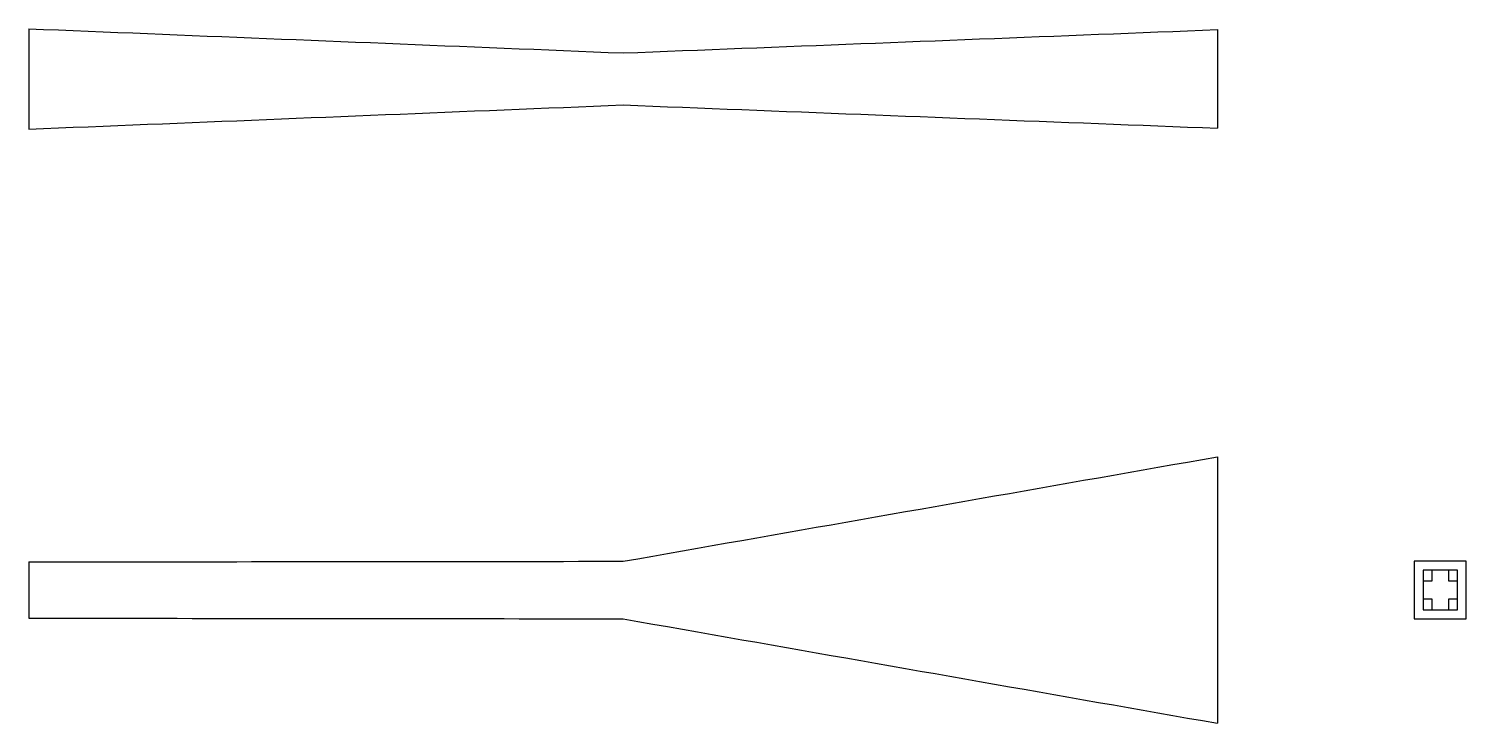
# Model space of a CAD drawing. Header units: inches. Extents: x 0 to 9.68, y -0.9 to 3.78.
import ezdxf

# ---------------------------------------------------------------- set-up
doc = ezdxf.new("R2010")
doc.units = ezdxf.units.IN

msp = doc.modelspace()

# ---------------------------------------------------------------- linework, layer by layer
at = {"layer": 'FRONT'}
for p, q in [((7.8, 0.861755), (7.9, 0.87934)), ((7.9, 0.87934), (8, 0.896924)), ((8, 0.896924), (8, -0.896924)), ((7.3, 0.773833), (7.4, 0.791417)), ((7.4, 0.791417), (7.5, 0.809002)), ((7.5, 0.809002), (7.6, 0.826586)), ((7.6, 0.826586), (7.7, 0.844171)), ((7.7, 0.844171), (7.8, 0.861755)), ((6.7, 0.668326), (6.8, 0.685911)), ((6.8, 0.685911), (6.9, 0.703495)), ((6.9, 0.703495), (7, 0.72108)), ((7, 0.72108), (7.1, 0.738664)), ((7.1, 0.738664), (7.2, 0.756248)), ((7.2, 0.756248), (7.3, 0.773833)), ((6.2, 0.580404), (6.3, 0.597988)), ((6.3, 0.597988), (6.4, 0.615573)), ((6.4, 0.615573), (6.5, 0.633157)), ((6.5, 0.633157), (6.6, 0.650742)), ((6.6, 0.650742), (6.7, 0.668326)), ((5.6, 0.474897), (5.7, 0.492482)), ((5.7, 0.492482), (5.8, 0.510066)), ((5.8, 0.510066), (5.9, 0.527651)), ((5.9, 0.527651), (6, 0.545235)), ((6, 0.545235), (6.1, 0.56282)), ((6.1, 0.56282), (6.2, 0.580404)), ((5.1, 0.386975), (5.2, 0.40456)), ((5.2, 0.40456), (5.3, 0.422144)), ((5.3, 0.422144), (5.4, 0.439729)), ((5.4, 0.439729), (5.5, 0.457313)), ((5.5, 0.457313), (5.6, 0.474897)), ((4.5, 0.281469), (4.6, 0.299053)), ((4.6, 0.299053), (4.7, 0.316637)), ((4.7, 0.316637), (4.8, 0.334222)), ((4.8, 0.334222), (4.9, 0.351806)), ((4.9, 0.351806), (5, 0.369391)), ((5, 0.369391), (5.1, 0.386975)), ((3.9, 0.193445), (4, 0.193546)), ((4, 0.193546), (4.1, 0.211131)), ((4.1, 0.211131), (4.2, 0.228715)), ((4.2, 0.228715), (4.3, 0.2463)), ((4.3, 0.2463), (4.4, 0.263884)), ((4.4, 0.263884), (4.5, 0.281469)), ((0, 0.189472), (0.1, 0.189574)), ((0, 0.189472), (0, -0.189472)), ((0.1, 0.189574), (0.2, 0.189676)), ((0.2, 0.189676), (0.3, 0.189778)), ((0.3, 0.189778), (0.4, 0.189879)), ((0.4, 0.189879), (0.5, 0.189981)), ((0.5, 0.189981), (0.6, 0.190083)), ((0.6, 0.190083), (0.7, 0.190185)), ((0.7, 0.190185), (0.8, 0.190287)), ((0.8, 0.190287), (0.9, 0.190389)), ((0.9, 0.190389), (1, 0.190491)), ((1, 0.190491), (1.1, 0.190592)), ((1.1, 0.190592), (1.2, 0.190694)), ((1.2, 0.190694), (1.3, 0.190796)), ((1.3, 0.190796), (1.4, 0.190898)), ((1.4, 0.190898), (1.5, 0.191)), ((1.5, 0.191), (1.6, 0.191102)), ((1.6, 0.191102), (1.7, 0.191204)), ((1.7, 0.191204), (1.8, 0.191305)), ((1.8, 0.191305), (1.9, 0.191407)), ((1.9, 0.191407), (2, 0.191509)), ((2, 0.191509), (2.1, 0.191611)), ((2.1, 0.191611), (2.2, 0.191713)), ((2.2, 0.191713), (2.3, 0.191815)), ((2.3, 0.191815), (2.4, 0.191917)), ((2.4, 0.191917), (2.5, 0.192018)), ((2.5, 0.192018), (2.6, 0.19212)), ((2.6, 0.19212), (2.7, 0.192222)), ((2.7, 0.192222), (2.8, 0.192324)), ((2.8, 0.192324), (2.9, 0.192426)), ((2.9, 0.192426), (3, 0.192528)), ((3, 0.192528), (3.1, 0.19263)), ((3.1, 0.19263), (3.2, 0.192731)), ((3.2, 0.192731), (3.3, 0.192833)), ((3.3, 0.192833), (3.4, 0.192935)), ((3.4, 0.192935), (3.5, 0.193037)), ((3.5, 0.193037), (3.6, 0.193139)), ((3.6, 0.193139), (3.7, 0.193241)), ((3.7, 0.193241), (3.8, 0.193343)), ((3.8, 0.193343), (3.9, 0.193445)), ((0, -0.189472), (0.1, -0.189574)), ((0.1, -0.189574), (0.2, -0.189676)), ((0.2, -0.189676), (0.3, -0.189778)), ((0.3, -0.189778), (0.4, -0.189879)), ((0.4, -0.189879), (0.5, -0.189981)), ((0.5, -0.189981), (0.6, -0.190083)), ((0.6, -0.190083), (0.7, -0.190185)), ((0.7, -0.190185), (0.8, -0.190287)), ((0.8, -0.190287), (0.9, -0.190389)), ((0.9, -0.190389), (1, -0.190491)), ((1, -0.190491), (1.1, -0.190592)), ((1.1, -0.190592), (1.2, -0.190694)), ((1.2, -0.190694), (1.3, -0.190796)), ((1.3, -0.190796), (1.4, -0.190898)), ((1.4, -0.190898), (1.5, -0.191)), ((1.5, -0.191), (1.6, -0.191102)), ((1.6, -0.191102), (1.7, -0.191204)), ((1.7, -0.191204), (1.8, -0.191305)), ((1.8, -0.191305), (1.9, -0.191407)), ((1.9, -0.191407), (2, -0.191509)), ((2, -0.191509), (2.1, -0.191611)), ((2.1, -0.191611), (2.2, -0.191713)), ((2.2, -0.191713), (2.3, -0.191815)), ((2.3, -0.191815), (2.4, -0.191917)), ((2.4, -0.191917), (2.5, -0.192018)), ((2.5, -0.192018), (2.6, -0.19212)), ((2.6, -0.19212), (2.7, -0.192222)), ((2.7, -0.192222), (2.8, -0.192324)), ((2.8, -0.192324), (2.9, -0.192426)), ((2.9, -0.192426), (3, -0.192528)), ((3, -0.192528), (3.1, -0.19263)), ((3.1, -0.19263), (3.2, -0.192731)), ((3.2, -0.192731), (3.3, -0.192833)), ((3.3, -0.192833), (3.4, -0.192935)), ((3.4, -0.192935), (3.5, -0.193037)), ((3.5, -0.193037), (3.6, -0.193139)), ((3.6, -0.193139), (3.7, -0.193241)), ((3.7, -0.193241), (3.8, -0.193343)), ((3.8, -0.193343), (3.9, -0.193445)), ((3.9, -0.193445), (4, -0.193546)), ((4, -0.193546), (4.1, -0.211131)), ((4.1, -0.211131), (4.2, -0.228715)), ((4.2, -0.228715), (4.3, -0.2463)), ((4.3, -0.2463), (4.4, -0.263884)), ((4.4, -0.263884), (4.5, -0.281469)), ((4.5, -0.281469), (4.6, -0.299053)), ((4.6, -0.299053), (4.7, -0.316637)), ((4.7, -0.316637), (4.8, -0.334222)), ((4.8, -0.334222), (4.9, -0.351806)), ((4.9, -0.351806), (5, -0.369391)), ((5, -0.369391), (5.1, -0.386975)), ((5.1, -0.386975), (5.2, -0.40456)), ((5.2, -0.40456), (5.3, -0.422144)), ((5.3, -0.422144), (5.4, -0.439729)), ((5.4, -0.439729), (5.5, -0.457313)), ((5.5, -0.457313), (5.6, -0.474897)), ((5.6, -0.474897), (5.7, -0.492482)), ((5.7, -0.492482), (5.8, -0.510066)), ((5.8, -0.510066), (5.9, -0.527651)), ((5.9, -0.527651), (6, -0.545235)), ((6, -0.545235), (6.1, -0.56282)), ((6.1, -0.56282), (6.2, -0.580404)), ((6.2, -0.580404), (6.3, -0.597988)), ((6.3, -0.597988), (6.4, -0.615573)), ((6.4, -0.615573), (6.5, -0.633157)), ((6.5, -0.633157), (6.6, -0.650742)), ((6.6, -0.650742), (6.7, -0.668326)), ((6.7, -0.668326), (6.8, -0.685911)), ((6.8, -0.685911), (6.9, -0.703495)), ((6.9, -0.703495), (7, -0.72108)), ((7, -0.72108), (7.1, -0.738664)), ((7.1, -0.738664), (7.2, -0.756248)), ((7.2, -0.756248), (7.3, -0.773833)), ((7.3, -0.773833), (7.4, -0.791417)), ((7.4, -0.791417), (7.5, -0.809002)), ((7.5, -0.809002), (7.6, -0.826586)), ((7.6, -0.826586), (7.7, -0.844171)), ((7.7, -0.844171), (7.8, -0.861755)), ((7.8, -0.861755), (7.9, -0.87934)), ((7.9, -0.87934), (8, -0.896924))]:
    msp.add_line(p, q, dxfattribs=at)
at = {"layer": 'SECTION'}
for p, q in [((9.675, 0.193546), (9.325, 0.193546)), ((9.325, 0.193546), (9.325, -0.193546)), ((9.675, -0.193546), (9.675, 0.193546)), ((9.615, 0.133546), (9.385, 0.133546)), ((9.385, 0.133546), (9.385, -0.133546)), ((9.445, 0.133546), (9.385, 0.133546)), ((9.385, 0.133546), (9.385, 0.062618)), ((9.445, 0.062618), (9.445, 0.133546)), ((9.615, 0.133546), (9.555, 0.133546)), ((9.555, 0.133546), (9.555, 0.062618)), ((9.615, -0.133546), (9.615, 0.133546)), ((9.615, 0.062618), (9.615, 0.133546)), ((9.385, 0.062618), (9.445, 0.062618)), ((9.555, 0.062618), (9.615, 0.062618)), ((9.445, -0.062618), (9.385, -0.062618)), ((9.385, -0.062618), (9.385, -0.133546)), ((9.445, -0.133546), (9.445, -0.062618)), ((9.615, -0.062618), (9.555, -0.062618)), ((9.555, -0.062618), (9.555, -0.133546)), ((9.615, -0.133546), (9.615, -0.062618)), ((9.385, -0.133546), (9.615, -0.133546)), ((9.385, -0.133546), (9.445, -0.133546)), ((9.555, -0.133546), (9.615, -0.133546)), ((9.325, -0.193546), (9.675, -0.193546))]:
    msp.add_line(p, q, dxfattribs=at)
at = {"layer": 'TOP'}
for p, q in [((0, 3.778755), (0.1, 3.77468)), ((0, 3.778755), (0, 3.102789)), ((0.1, 3.77468), (0.2, 3.770605)), ((0.2, 3.770605), (0.3, 3.766531)), ((0.3, 3.766531), (0.4, 3.762456)), ((0.4, 3.762456), (0.5, 3.758382)), ((0.5, 3.758382), (0.6, 3.754307)), ((0.6, 3.754307), (0.7, 3.750233)), ((0.7, 3.750233), (0.8, 3.746158)), ((0.8, 3.746158), (0.9, 3.742083)), ((0.9, 3.742083), (1, 3.738009)), ((1, 3.738009), (1.1, 3.733934)), ((1.1, 3.733934), (1.2, 3.72986)), ((1.2, 3.72986), (1.3, 3.725785)), ((1.3, 3.725785), (1.4, 3.721711)), ((1.4, 3.721711), (1.5, 3.717636)), ((1.5, 3.717636), (1.6, 3.713562)), ((1.6, 3.713562), (1.7, 3.709487)), ((1.7, 3.709487), (1.8, 3.705412)), ((1.8, 3.705412), (1.9, 3.701338)), ((1.9, 3.701338), (2, 3.697263)), ((2, 3.697263), (2.1, 3.693189)), ((2.1, 3.693189), (2.2, 3.689114)), ((2.2, 3.689114), (2.3, 3.68504)), ((2.3, 3.68504), (2.4, 3.680965)), ((2.4, 3.680965), (2.5, 3.67689)), ((2.5, 3.67689), (2.6, 3.672816)), ((5.5, 3.674604), (5.6, 3.678526)), ((5.6, 3.678526), (5.7, 3.682448)), ((5.7, 3.682448), (5.8, 3.68637)), ((5.8, 3.68637), (5.9, 3.690292)), ((5.9, 3.690292), (6, 3.694214)), ((6, 3.694214), (6.1, 3.698136)), ((6.1, 3.698136), (6.2, 3.702058)), ((6.2, 3.702058), (6.3, 3.705981)), ((6.3, 3.705981), (6.4, 3.709903)), ((6.4, 3.709903), (6.5, 3.713825)), ((6.5, 3.713825), (6.6, 3.717747)), ((6.6, 3.717747), (6.7, 3.721669)), ((6.7, 3.721669), (6.8, 3.725591)), ((6.8, 3.725591), (6.9, 3.729513)), ((6.9, 3.729513), (7, 3.733435)), ((7, 3.733435), (7.1, 3.737358)), ((7.1, 3.737358), (7.2, 3.74128)), ((7.2, 3.74128), (7.3, 3.745202)), ((7.3, 3.745202), (7.4, 3.749124)), ((7.4, 3.749124), (7.5, 3.753046)), ((7.5, 3.753046), (7.6, 3.756968)), ((7.6, 3.756968), (7.7, 3.76089)), ((7.7, 3.76089), (7.8, 3.764812)), ((7.8, 3.764812), (7.9, 3.768734)), ((7.9, 3.768734), (8, 3.772657)), ((8, 3.772657), (8, 3.108887)), ((2.6, 3.672816), (2.7, 3.668741)), ((2.7, 3.668741), (2.8, 3.664667)), ((2.8, 3.664667), (2.9, 3.660592)), ((2.9, 3.660592), (3, 3.656518)), ((3, 3.656518), (3.1, 3.652443)), ((3.1, 3.652443), (3.2, 3.648368)), ((3.2, 3.648368), (3.3, 3.644294)), ((3.3, 3.644294), (3.4, 3.640219)), ((3.4, 3.640219), (3.5, 3.636145)), ((3.5, 3.636145), (3.6, 3.63207)), ((3.6, 3.63207), (3.7, 3.627996)), ((3.7, 3.627996), (3.8, 3.623921)), ((3.8, 3.623921), (3.9, 3.619846)), ((3.9, 3.619846), (4, 3.615772)), ((4, 3.615772), (4.1, 3.619694)), ((4.1, 3.619694), (4.2, 3.623616)), ((4.2, 3.623616), (4.3, 3.627538)), ((4.3, 3.627538), (4.4, 3.63146)), ((4.4, 3.63146), (4.5, 3.635382)), ((4.5, 3.635382), (4.6, 3.639305)), ((4.6, 3.639305), (4.7, 3.643227)), ((4.7, 3.643227), (4.8, 3.647149)), ((4.8, 3.647149), (4.9, 3.651071)), ((4.9, 3.651071), (5, 3.654993)), ((5, 3.654993), (5.1, 3.658915)), ((5.1, 3.658915), (5.2, 3.662837)), ((5.2, 3.662837), (5.3, 3.666759)), ((5.3, 3.666759), (5.4, 3.670682)), ((5.4, 3.670682), (5.5, 3.674604)), ((2.2, 3.19243), (2.3, 3.196504)), ((2.3, 3.196504), (2.4, 3.200579)), ((2.4, 3.200579), (2.5, 3.204653)), ((2.5, 3.204653), (2.6, 3.208728)), ((2.6, 3.208728), (2.7, 3.212803)), ((2.7, 3.212803), (2.8, 3.216877)), ((2.8, 3.216877), (2.9, 3.220952)), ((2.9, 3.220952), (3, 3.225026)), ((3, 3.225026), (3.1, 3.229101)), ((3.1, 3.229101), (3.2, 3.233175)), ((3.2, 3.233175), (3.3, 3.23725)), ((3.3, 3.23725), (3.4, 3.241324)), ((3.4, 3.241324), (3.5, 3.245399)), ((3.5, 3.245399), (3.6, 3.249474)), ((3.6, 3.249474), (3.7, 3.253548)), ((3.7, 3.253548), (3.8, 3.257623)), ((3.8, 3.257623), (3.9, 3.261697)), ((3.9, 3.261697), (4, 3.265772)), ((4, 3.265772), (4.1, 3.26185)), ((4.1, 3.26185), (4.2, 3.257928)), ((4.2, 3.257928), (4.3, 3.254006)), ((4.3, 3.254006), (4.4, 3.250083)), ((4.4, 3.250083), (4.5, 3.246161)), ((4.5, 3.246161), (4.6, 3.242239)), ((4.6, 3.242239), (4.7, 3.238317)), ((4.7, 3.238317), (4.8, 3.234395)), ((4.8, 3.234395), (4.9, 3.230473)), ((4.9, 3.230473), (5, 3.226551)), ((5, 3.226551), (5.1, 3.222629)), ((5.1, 3.222629), (5.2, 3.218706)), ((5.2, 3.218706), (5.3, 3.214784)), ((5.3, 3.214784), (5.4, 3.210862)), ((5.4, 3.210862), (5.5, 3.20694)), ((5.5, 3.20694), (5.6, 3.203018)), ((5.6, 3.203018), (5.7, 3.199096)), ((5.7, 3.199096), (5.8, 3.195174)), ((5.8, 3.195174), (5.9, 3.191252)), ((0, 3.102789), (0.1, 3.106864)), ((0.1, 3.106864), (0.2, 3.110938)), ((0.2, 3.110938), (0.3, 3.115013)), ((0.3, 3.115013), (0.4, 3.119087)), ((0.4, 3.119087), (0.5, 3.123162)), ((0.5, 3.123162), (0.6, 3.127237)), ((0.6, 3.127237), (0.7, 3.131311)), ((0.7, 3.131311), (0.8, 3.135386)), ((0.8, 3.135386), (0.9, 3.13946)), ((0.9, 3.13946), (1, 3.143535)), ((1, 3.143535), (1.1, 3.147609)), ((1.1, 3.147609), (1.2, 3.151684)), ((1.2, 3.151684), (1.3, 3.155759)), ((1.3, 3.155759), (1.4, 3.159833)), ((1.4, 3.159833), (1.5, 3.163908)), ((1.5, 3.163908), (1.6, 3.167982)), ((1.6, 3.167982), (1.7, 3.172057)), ((1.7, 3.172057), (1.8, 3.176131)), ((1.8, 3.176131), (1.9, 3.180206)), ((1.9, 3.180206), (2, 3.184281)), ((2, 3.184281), (2.1, 3.188355)), ((2.1, 3.188355), (2.2, 3.19243)), ((5.9, 3.191252), (6, 3.18733)), ((6, 3.18733), (6.1, 3.183407)), ((6.1, 3.183407), (6.2, 3.179485)), ((6.2, 3.179485), (6.3, 3.175563)), ((6.3, 3.175563), (6.4, 3.171641)), ((6.4, 3.171641), (6.5, 3.167719)), ((6.5, 3.167719), (6.6, 3.163797)), ((6.6, 3.163797), (6.7, 3.159875)), ((6.7, 3.159875), (6.8, 3.155953)), ((6.8, 3.155953), (6.9, 3.15203)), ((6.9, 3.15203), (7, 3.148108)), ((7, 3.148108), (7.1, 3.144186)), ((7.1, 3.144186), (7.2, 3.140264)), ((7.2, 3.140264), (7.3, 3.136342)), ((7.3, 3.136342), (7.4, 3.13242)), ((7.4, 3.13242), (7.5, 3.128498)), ((7.5, 3.128498), (7.6, 3.124576)), ((7.6, 3.124576), (7.7, 3.120654)), ((7.7, 3.120654), (7.8, 3.116731)), ((7.8, 3.116731), (7.9, 3.112809)), ((7.9, 3.112809), (8, 3.108887))]:
    msp.add_line(p, q, dxfattribs=at)

doc.saveas('drawing.dxf')
